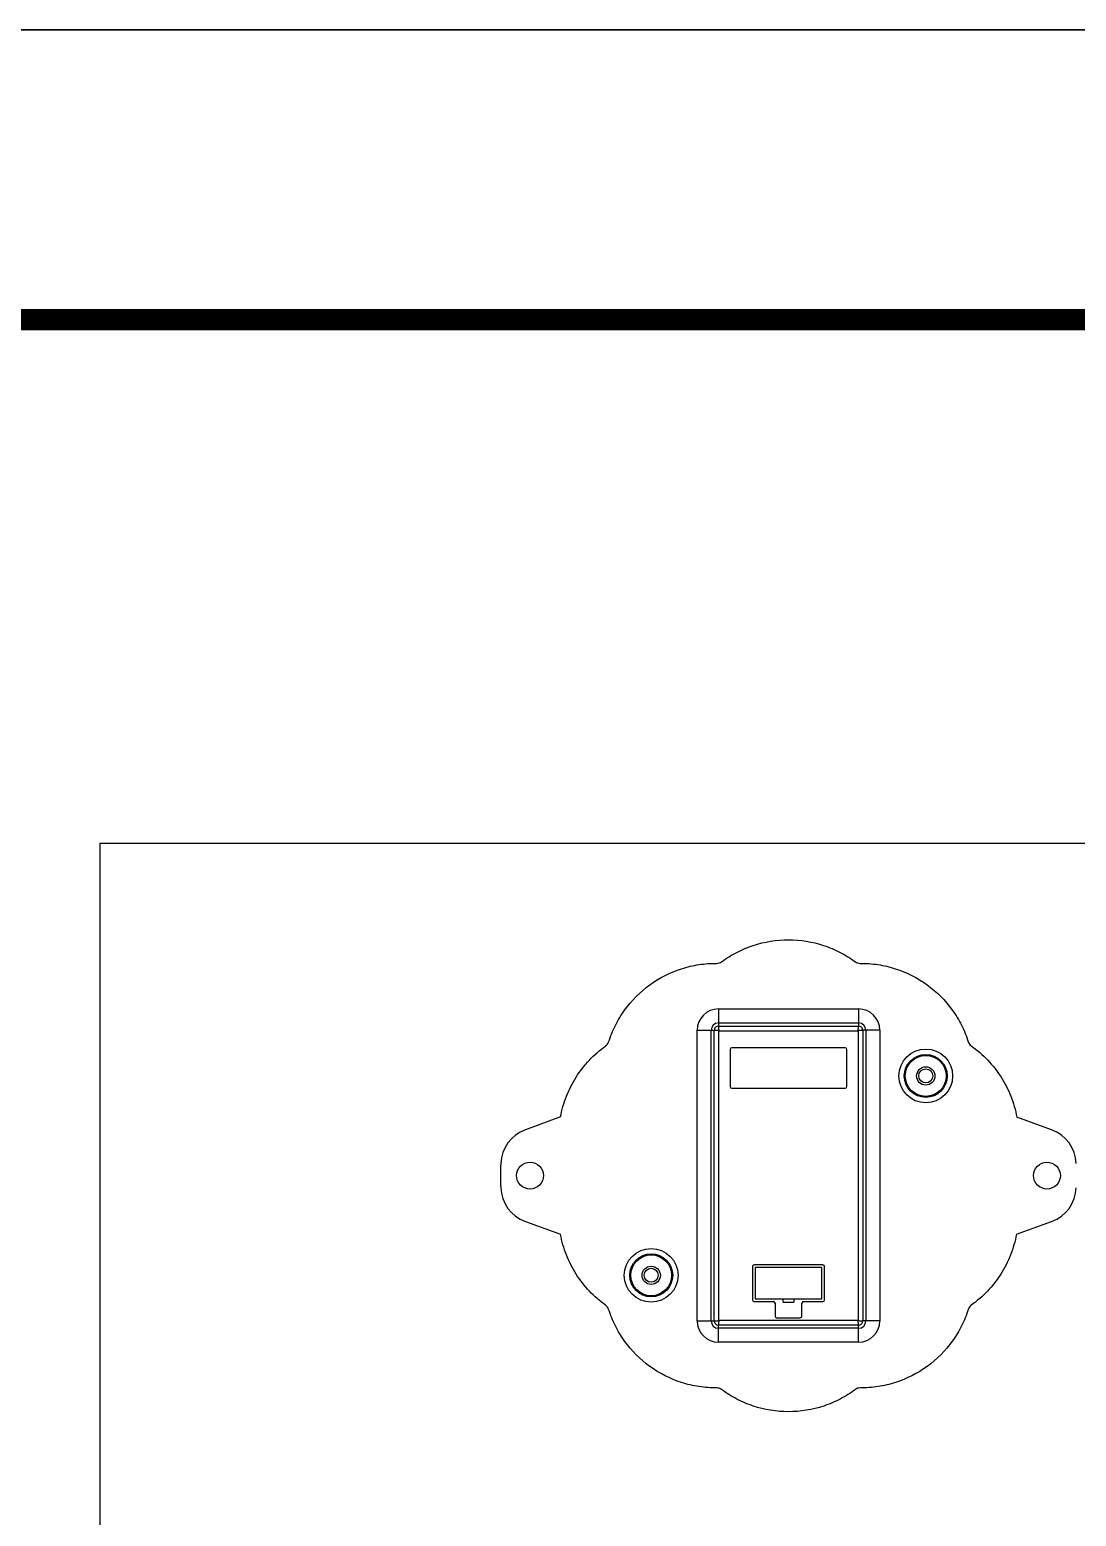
# Model space of a CAD drawing. Header units: millimetres. Extents: x 75184266 to 76346726, y -35850126 to -33679385.
# Drawn here: x 75291451 to 75328146, y -35545871 to -35493725 of the extents above; entities that cross this region are included whole.
import ezdxf

# ---------------------------------------------------------------- set-up
doc = ezdxf.new("R2010")
doc.units = ezdxf.units.MM
doc.header["$LTSCALE"] = 50
doc.header["$MEASUREMENT"] = 0
doc.linetypes.add('CEN', pattern=[62, 60, -1, 0, -1])
doc.layers.get('0').update_dxf_attribs({"linetype": 'CONTINUOUS'})
for name, color, linetype in [('02___PRT_ALL_AXES', 7, 'CONTINUOUS'), ('2', 2, 'CONTINUOUS'), ('AZ-LINE', 3, 'CONTINUOUS'), ('PARKING', 7, 'CONTINUOUS')]:
    doc.layers.add(name, color=color, linetype=linetype)
doc.layers.add('XR-기준층$0$XR-지하3층$0$DEFPOINT', color=142, linetype='CONTINUOUS', plot=False)

# ---------------------------------------------------------------- blocks, each defined once
blk = doc.blocks.new('바탕폼')
at = {"layer": 'AZ-LINE', "ltscale": 10}
blk.add_lwpolyline([(841, 594.71), (0, 594.71), (0, 0), (841, 0)], close=True, dxfattribs=at)
at = {"layer": 'AZ-LINE', "const_width": 1.5}
blk.add_lwpolyline([(20, 574.35), (20, 20.35), (821, 20.35), (821, 574.35)], close=True, dxfattribs=at)
blk = doc.blocks.new('유도센서')
at = {"color": 9, "linetype": 'Continuous'}
for p, q in [((642755.79, 95498.3), (642755.79, 95495.12)), ((642755.79, 95498.3), (642781.79, 95498.3)), ((642781.79, 95498.3), (642781.79, 95495.12)), ((642751.82, 95440.34), (642751.82, 95494.34)), ((642751.82, 95494.34), (642755, 95494.34)), ((642754.42, 95440.34), (642754.42, 95494.34)), ((642755.79, 95495.7), (642781.79, 95495.7)), ((642755.86, 95440.41), (642755.86, 95494.26)), ((642755.86, 95494.26), (642781.71, 95494.26)), ((642781.71, 95494.26), (642781.71, 95440.41)), ((642785.75, 95494.34), (642782.58, 95494.34)), ((642783.15, 95494.34), (642783.15, 95440.34)), ((642785.75, 95494.34), (642785.75, 95440.34)), ((642751.82, 95440.34), (642755, 95440.34)), ((642755.79, 95436.37), (642755.79, 95439.55)), ((642781.79, 95438.97), (642755.79, 95438.97)), ((642781.71, 95440.41), (642755.86, 95440.41)), ((642781.79, 95436.37), (642781.79, 95439.55)), ((642785.75, 95440.34), (642782.58, 95440.34)), ((642781.79, 95436.37), (642755.79, 95436.37))]:
    blk.add_line(p, q, dxfattribs=at)
at = {"color": 7, "linetype": 'Continuous'}
for p, q in [((642755, 95440.34), (642755, 95494.34)), ((642755.79, 95495.12), (642781.79, 95495.12)), ((642782.58, 95494.34), (642782.58, 95440.34)), ((642779.34, 95491.09), (642758.24, 95491.09)), ((642757.94, 95490.79), (642757.94, 95483.89)), ((642779.64, 95483.89), (642779.64, 95490.79)), ((642758.24, 95483.59), (642779.34, 95483.59)), ((642726.44, 95478.23), (642719.93, 95475.86)), ((642817.64, 95475.86), (642811.19, 95478.21)), ((642719.93, 95458.81), (642726.44, 95456.44)), ((642811.13, 95456.44), (642817.64, 95458.81)), ((642762.09, 95450.44), (642762.09, 95444.24)), ((642775.19, 95450.74), (642762.39, 95450.74)), ((642774.99, 95450.24), (642762.59, 95450.24)), ((642762.59, 95450.24), (642762.59, 95444.44)), ((642774.99, 95444.44), (642774.99, 95450.24)), ((642775.49, 95444.24), (642775.49, 95450.44)), ((642762.59, 95444.44), (642774.99, 95444.44)), ((642767.79, 95443.84), (642767.79, 95444.44)), ((642769.79, 95444.44), (642769.79, 95443.84)), ((642762.39, 95443.94), (642765.99, 95443.94)), ((642766.29, 95443.64), (642766.29, 95441.24)), ((642767.79, 95443.84), (642769.79, 95443.84)), ((642771.29, 95441.24), (642771.29, 95443.64)), ((642771.59, 95443.94), (642775.19, 95443.94)), ((642781.79, 95439.55), (642755.79, 95439.55)), ((642766.59, 95440.94), (642770.99, 95440.94))]:
    blk.add_line(p, q, dxfattribs=at)
at = {"color": 9, "linetype": 'Continuous'}
for centre, radius in [((642794.29, 95485.86), 4.99), ((642794.29, 95485.86), 3.99), ((642743.29, 95448.81), 4.99), ((642743.29, 95448.81), 3.99)]:
    blk.add_circle(centre, radius, dxfattribs=at)
at = {"color": 7, "linetype": 'Continuous'}
for centre, radius in [((642794.29, 95485.86), 3.8), ((642794.29, 95485.86), 1.7), ((642794.29, 95485.86), 1.3), ((642743.29, 95448.81), 3.8), ((642743.29, 95448.81), 1.7), ((642743.29, 95448.81), 1.3)]:
    blk.add_circle(centre, radius, dxfattribs=at)
for centre, radius, start, end in [((642755.48, 95508.27), 1.49, 269.6359, 306.3641), ((642782.09, 95508.27), 1.49, 233.6359, 270.3641), ((642733.96, 95492.64), 1.49, 305.6359, 342.3641), ((642758.24, 95490.79), 0.3, 90, 180), ((642779.34, 95490.79), 0.3, 0, 90), ((642803.61, 95492.65), 1.49, 197.6724, 234.7648), ((642758.24, 95483.89), 0.3, 180, 270), ((642779.34, 95483.89), 0.3, 270, 0), ((642722.33, 95469.28), 7, 110, 177.6015), ((642815.25, 95469.28), 7, 2.3985, 70), ((642768.79, 95467.34), 53.5, 177.6015, 182.3985), ((642722.33, 95465.39), 7, 182.3985, 250), ((642815.25, 95465.39), 7, 290, 357.6015), ((642762.39, 95450.44), 0.3, 90, 180), ((642775.19, 95450.44), 0.3, 0, 90), ((642762.39, 95444.24), 0.3, 180, 270), ((642775.19, 95444.24), 0.3, 270, 0), ((642733.96, 95442.03), 1.49, 17.6359, 54.3641), ((642765.99, 95443.64), 0.3, 0, 90), ((642771.59, 95443.64), 0.3, 90, 180), ((642803.61, 95442.03), 1.49, 125.6359, 162.3641), ((642766.59, 95441.24), 0.3, 180, 270), ((642770.99, 95441.24), 0.3, 270, 0), ((642755.47, 95426.4), 1.49, 53.2352, 90.3276), ((642782.1, 95426.4), 1.49, 89.6724, 126.7648)]:
    blk.add_arc(centre, radius, start, end, dxfattribs=at)
at = {"color": 9, "linetype": 'Continuous'}
for centre, radius, start, end in [((642755.79, 95494.34), 3.96, 90, 180), ((642781.79, 95494.34), 3.96, 0, 90), ((642755.79, 95494.34), 1.37, 90, 180), ((642755.79, 95494.34), 0.788, 89.9609, 180.0391), ((642781.79, 95494.34), 1.37, 0, 90), ((642781.79, 95494.34), 0.788, 359.9609, 90.0391), ((642755.79, 95440.34), 3.96, 180, 270), ((642755.79, 95440.34), 1.37, 180, 270), ((642755.79, 95440.33), 0.788, 179.9609, 270.0391), ((642781.79, 95440.34), 3.96, 270, 0), ((642781.79, 95440.34), 1.37, 270, 0), ((642781.79, 95440.33), 0.788, 269.9609, 0.0391)]:
    blk.add_arc(centre, radius, start, end, dxfattribs=at)
at = {"color": 7, "linetype": 'Continuous'}
for points, knots in [([(642756.37, 95507.07), (642757.26, 95507.73), (642759.15, 95508.9), (642763.24, 95510.62), (642768.79, 95511.51), (642774.33, 95510.62), (642778.42, 95508.9), (642780.31, 95507.73), (642781.2, 95507.07)], [0, 0, 0, 0, 0.125199, 0.250391, 0.5, 0.749609, 0.874801, 1, 1, 1, 1]), ([(642735.39, 95492.18), (642735.72, 95493.24), (642736.56, 95495.3), (642738.86, 95499.09), (642742.82, 95503.07), (642747.83, 95505.61), (642752.15, 95506.63), (642754.37, 95506.79), (642755.48, 95506.78)], [0, 0, 0, 0, 0.125199, 0.250391, 0.5, 0.749609, 0.874801, 1, 1, 1, 1]), ([(642782.1, 95506.78), (642783.2, 95506.79), (642785.42, 95506.63), (642789.73, 95505.61), (642794.74, 95503.08), (642798.71, 95499.1), (642801.01, 95495.31), (642801.85, 95493.25), (642802.18, 95492.2)], [0, 0, 0, 0, 0.125199, 0.25039, 0.5, 0.74961, 0.874801, 1, 1, 1, 1]), ([(642726.44, 95478.23), (642726.69, 95479.54), (642727.43, 95482.12), (642729.25, 95485.71), (642731.72, 95488.88), (642733.75, 95490.65), (642734.83, 95491.42)], [0, 0, 0, 0, 0.250001, 0.499999, 0.749991, 1, 1, 1, 1]), ([(642802.75, 95491.43), (642803.84, 95490.66), (642805.88, 95488.9), (642808.37, 95485.72), (642810.21, 95482.12), (642810.95, 95479.52), (642811.19, 95478.21)], [0, 0, 0, 0, 0.250009, 0.500001, 0.749999, 1, 1, 1, 1]), ([(642734.83, 95443.25), (642733.75, 95444.02), (642731.72, 95445.79), (642729.25, 95448.96), (642727.43, 95452.55), (642726.69, 95455.13), (642726.44, 95456.44)], [0, 0, 0, 0, 0.250009, 0.500001, 0.749999, 1, 1, 1, 1]), ([(642811.13, 95456.44), (642810.89, 95455.13), (642810.15, 95452.55), (642808.32, 95448.96), (642805.85, 95445.79), (642803.82, 95444.02), (642802.74, 95443.25)], [0, 0, 0, 0, 0.250001, 0.499999, 0.749991, 1, 1, 1, 1]), ([(642755.46, 95427.89), (642754.36, 95427.88), (642752.14, 95428.05), (642747.83, 95429.06), (642742.82, 95431.6), (642738.86, 95435.58), (642736.56, 95439.37), (642735.72, 95441.43), (642735.39, 95442.49)], [0, 0, 0, 0, 0.125199, 0.25039, 0.5, 0.74961, 0.874801, 1, 1, 1, 1]), ([(642802.19, 95442.49), (642801.85, 95441.43), (642801.01, 95439.37), (642798.72, 95435.58), (642794.76, 95431.6), (642789.75, 95429.06), (642785.43, 95428.05), (642783.22, 95427.88), (642782.11, 95427.89)], [0, 0, 0, 0, 0.125199, 0.25039, 0.5, 0.74961, 0.874801, 1, 1, 1, 1]), ([(642781.21, 95427.59), (642780.32, 95426.93), (642778.43, 95425.74), (642774.34, 95424.01), (642768.79, 95423.1), (642763.23, 95424.01), (642759.14, 95425.74), (642757.25, 95426.93), (642756.36, 95427.59)], [0, 0, 0, 0, 0.125204, 0.250399, 0.5, 0.749601, 0.874796, 1, 1, 1, 1])]:
    blk.add_open_spline(points, degree=3, knots=knots, dxfattribs=at)
at = {"color": 9, "linetype": 'Continuous'}
for points, knots in [([(642755.86, 95494.26), (642755.78, 95494.27), (642755.65, 95494.29), (642755.49, 95494.31), (642755.37, 95494.32), (642755.27, 95494.33), (642755.17, 95494.33), (642755.08, 95494.33), (642755.03, 95494.33), (642755, 95494.34)], [0, 0, 0, 0, 0.297455, 0.440066, 0.575381, 0.701114, 0.814893, 0.915416, 1, 1, 1, 1]), ([(642755.79, 95495.12), (642755.79, 95495.07), (642755.79, 95494.95), (642755.8, 95494.75), (642755.83, 95494.51), (642755.85, 95494.34), (642755.86, 95494.26)], [0, 0, 0, 0, 0.183454, 0.422787, 0.701363, 1, 1, 1, 1]), ([(642781.71, 95494.26), (642781.72, 95494.34), (642781.74, 95494.47), (642781.76, 95494.63), (642781.77, 95494.75), (642781.78, 95494.86), (642781.78, 95494.95), (642781.79, 95495.04), (642781.78, 95495.09), (642781.79, 95495.12)], [0, 0, 0, 0, 0.297455, 0.440066, 0.575381, 0.701114, 0.814893, 0.915416, 1, 1, 1, 1]), ([(642782.58, 95494.34), (642782.52, 95494.33), (642782.4, 95494.33), (642782.2, 95494.32), (642781.96, 95494.3), (642781.79, 95494.27), (642781.71, 95494.26)], [0, 0, 0, 0, 0.183454, 0.422787, 0.701363, 1, 1, 1, 1]), ([(642755, 95440.34), (642755.05, 95440.34), (642755.17, 95440.34), (642755.38, 95440.35), (642755.61, 95440.37), (642755.78, 95440.4), (642755.86, 95440.41)], [0, 0, 0, 0, 0.183454, 0.422787, 0.701363, 1, 1, 1, 1]), ([(642755.86, 95440.41), (642755.85, 95440.33), (642755.83, 95440.2), (642755.81, 95440.04), (642755.8, 95439.92), (642755.8, 95439.81), (642755.79, 95439.72), (642755.79, 95439.63), (642755.79, 95439.58), (642755.79, 95439.55)], [0, 0, 0, 0, 0.297455, 0.440066, 0.575381, 0.701114, 0.814893, 0.915416, 1, 1, 1, 1]), ([(642781.71, 95440.41), (642781.79, 95440.4), (642781.92, 95440.38), (642782.08, 95440.36), (642782.2, 95440.35), (642782.31, 95440.34), (642782.41, 95440.34), (642782.49, 95440.34), (642782.55, 95440.34), (642782.57, 95440.34)], [0, 0, 0, 0, 0.297455, 0.440066, 0.575381, 0.701114, 0.814893, 0.915416, 1, 1, 1, 1]), ([(642781.79, 95439.55), (642781.79, 95439.6), (642781.78, 95439.72), (642781.77, 95439.93), (642781.75, 95440.16), (642781.72, 95440.33), (642781.71, 95440.41)], [0, 0, 0, 0, 0.183454, 0.422787, 0.701363, 1, 1, 1, 1])]:
    blk.add_open_spline(points, degree=3, knots=knots, dxfattribs=at)
at = {"layer": '02___PRT_ALL_AXES', "color": 7, "linetype": 'Continuous'}
for centre in [(642720.79, 95467.34), (642816.79, 95467.34)]:
    blk.add_circle(centre, 2.5, dxfattribs=at)

msp = doc.modelspace()

# ---------------------------------------------------------------- linework, layer by layer
at = {"layer": 'PARKING', "color": 3}
for p, q in [((75293915.7, -35756542.3), (75293915.7, -35522254.9)), ((75293915.7, -35522254.9), (75528203.1, -35522254.9))]:
    msp.add_line(p, q, dxfattribs=at)
at = {"layer": 'XR-기준층$0$XR-지하3층$0$DEFPOINT', "ltscale": 0.5}
for points in [[(75663669.1, -35790725.5), (75243669.1, -35790725.5), (75243669.1, -35493725.5), (75663669.1, -35493725.5)], [(75663671.2, -35790725.5), (75243671.2, -35790725.5), (75243671.2, -35493725.5), (75663671.2, -35493725.5)]]:
    msp.add_lwpolyline(points, close=True, dxfattribs=at)

# ---------------------------------------------------------------- block references
at = {"layer": '2', "color": 3, "linetype": 'CEN', "xscale": 188.7845468688756, "yscale": 188.7845468632877, "zscale": 188.7845468639931}
msp.add_blockref('유도센서', (-46026759, -53556679.3), dxfattribs=at)
at = {"layer": 'AZ-LINE', "xscale": 499.40546941707, "yscale": 499.40546941707, "zscale": 499.40546941707}
msp.add_blockref('바탕폼', (75243669.1, -35790725.5), dxfattribs=at)

doc.saveas('drawing.dxf')
